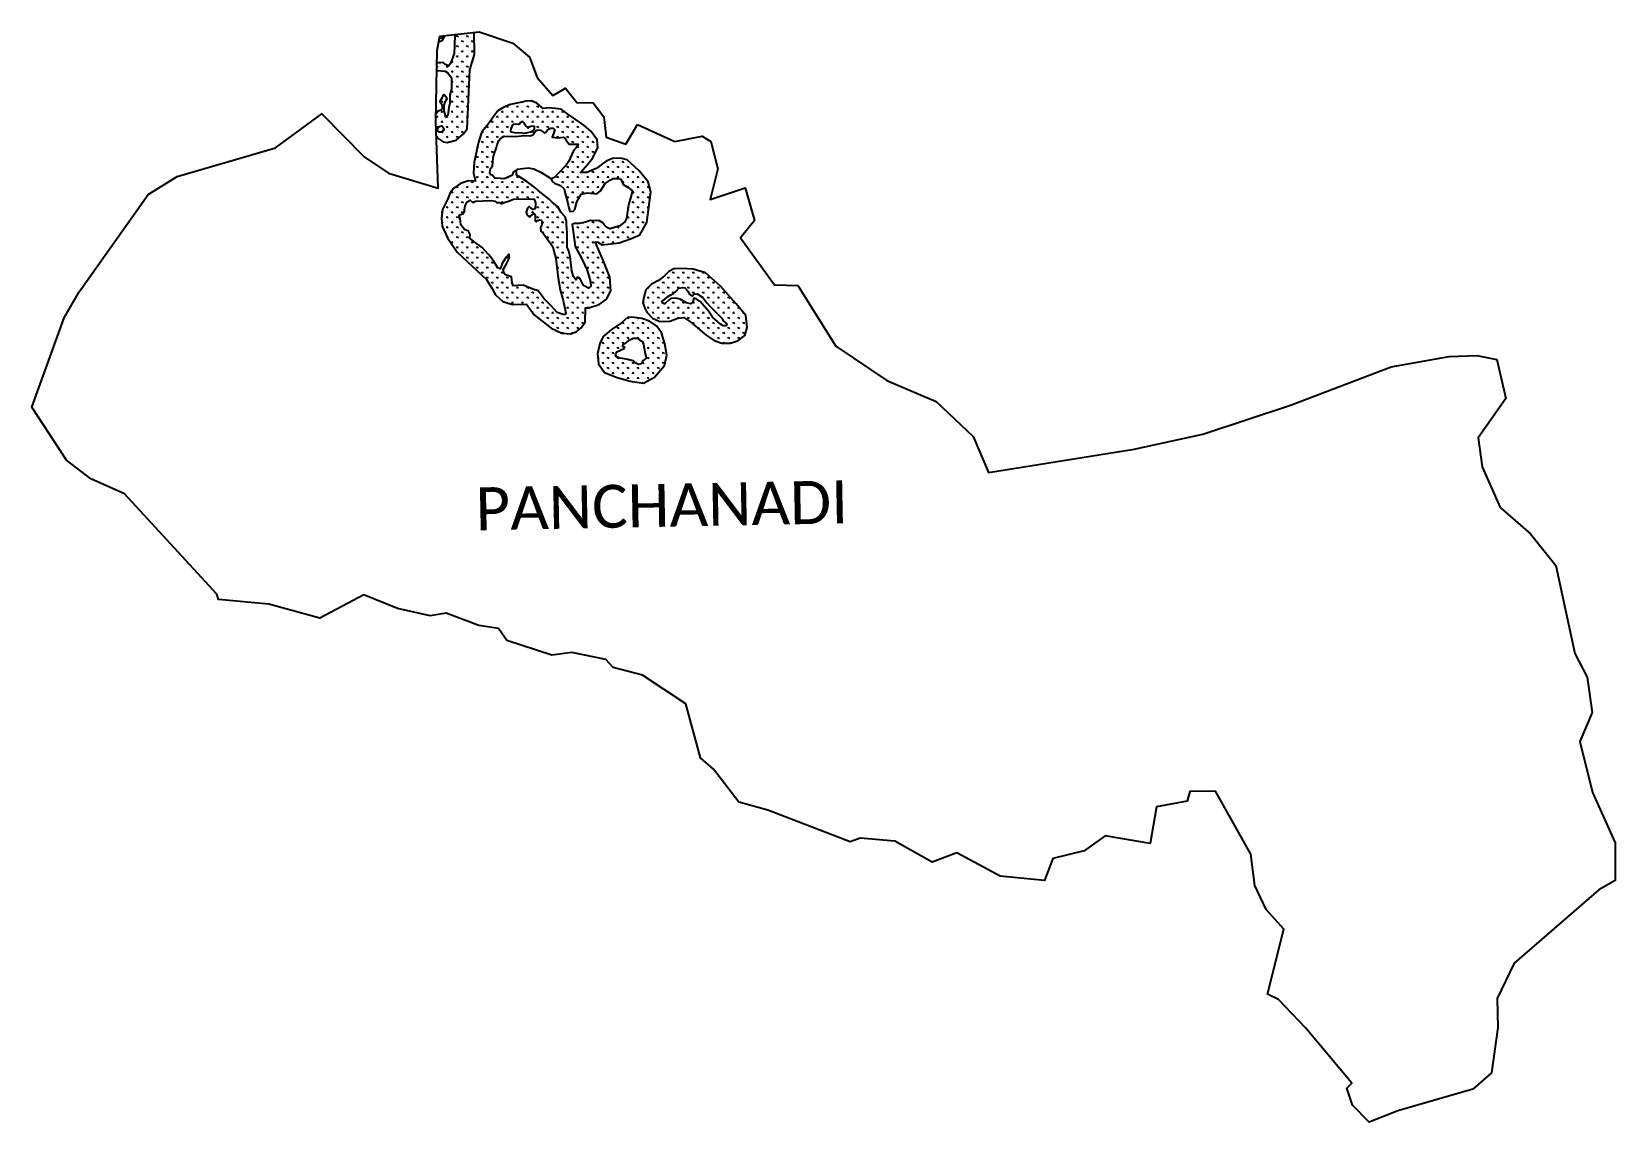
# Model space of a CAD drawing. Header units: metres. Extents: x 301363 to 305374, y 1949282 to 1952044.
import ezdxf

# ---------------------------------------------------------------- set-up
doc = ezdxf.new("R2010")
doc.units = ezdxf.units.M
doc.header["$MEASUREMENT"] = 0
doc.layers.add('MANGROOVE BUFFER ZONE', color=120, linetype='Continuous')
doc.layers.add('VILLAGE NAME', color=250, linetype='Continuous')
doc.styles.get("Standard").update_dxf_attribs({"font": 'simplex.shx'})

msp = doc.modelspace()

# ---------------------------------------------------------------- hatches: boundary and pattern name
at = {"layer": 'MANGROOVE BUFFER ZONE'}
h = msp.add_hatch(dxfattribs=at)
h.set_pattern_fill('GRASS', color=256, scale=18)
h.paths.add_polyline_path([(302468.5, 1951852.5), (302472.9, 1951947.2), (302484.2, 1951985.7), (302483.1, 1952042.3), (302434.6, 1952036.7), (302433.4, 1952009), (302432.6, 1951988.7), (302423.8, 1951963.1), (302419.4, 1951957.5), (302410.1, 1951960.9), (302404.7, 1951965.7), (302397.9, 1951964.8), (302390.5, 1951965), (302389.1, 1951964.9), (302388.7, 1951945.4), (302391.2, 1951945.3), (302409.9, 1951943.8), (302417.2, 1951939.1), (302425.9, 1951926.5), (302426.3, 1951898.8), (302421.8, 1951884.1), (302421.5, 1951862.5), (302419.7, 1951851.3), (302416.7, 1951832.6), (302411.4, 1951826.3), (302407.6, 1951843.7), (302407.2, 1951857.2), (302410.7, 1951867.8), (302413, 1951870.2), (302415.2, 1951874.1), (302409.9, 1951880.6), (302408.1, 1951883.3), (302406.7, 1951885), (302404.2, 1951882), (302401.3, 1951875.1), (302396.8, 1951867.3), (302402.1, 1951858.8), (302402.8, 1951848.5), (302398.8, 1951845.1), (302392.2, 1951842), (302386.5, 1951834.9), (302386.1, 1951817.2), (302387.7, 1951774.1), (302389.9, 1951775.1), (302404.6, 1951765.1), (302414.8, 1951763.4), (302438.3, 1951769), (302456.9, 1951785.3), (302465.7, 1951797.8)])
h.paths.add_polyline_path([(302403.6, 1951803.4), (302406.2, 1951800), (302406.6, 1951795.8), (302404.5, 1951791.5), (302400.3, 1951789.1), (302396.1, 1951789.1), (302391.8, 1951792), (302390.8, 1951796.8), (302390.7, 1951796.9), (302393.7, 1951802.5), (302397.2, 1951804.6), (302401.2, 1951805.3)], flags=16)
h.paths.add_polyline_path([(302797, 1951750.6), (302794.9, 1951769.9), (302779.3, 1951791.8), (302761, 1951807.3), (302717, 1951837.7), (302703.8, 1951847.4), (302673.2, 1951850.6), (302658.5, 1951849.2), (302642.1, 1951862.8), (302628.6, 1951868.4), (302615.3, 1951867.7), (302596.2, 1951863.6), (302575.2, 1951859.4), (302560.5, 1951853.4), (302543.8, 1951842.9), (302533.6, 1951829.9), (302521.7, 1951812.9), (302516.1, 1951805.9), (302503.2, 1951789.7), (302494.5, 1951764.3), (302483.2, 1951713.2), (302482.2, 1951685.2), (302486.7, 1951665.5), (302469.5, 1951666.1), (302449, 1951659.6), (302431.6, 1951647.7), (302422.8, 1951635.8), (302416.3, 1951618.8), (302403.2, 1951593.3), (302400.9, 1951571.7), (302402.8, 1951551), (302415.7, 1951521.5), (302440.5, 1951485.4), (302514.5, 1951416.5), (302528.4, 1951394.4), (302537.4, 1951377.2), (302556.1, 1951360.5), (302580.2, 1951352.4), (302616, 1951353.7), (302635.4, 1951326.9), (302678.6, 1951292.9), (302705.6, 1951280.3), (302727.5, 1951278.3), (302742.2, 1951283.8), (302754.7, 1951293.8), (302764.5, 1951308.1), (302765.9, 1951344.1), (302774.3, 1951344.1), (302800.4, 1951352.4), (302819.1, 1951366.1), (302829.7, 1951387), (302827.2, 1951421.6), (302811.7, 1951461.2), (302789.9, 1951511.6), (302796.9, 1951510.8), (302807.5, 1951503.6), (302850.7, 1951509.2), (302879.2, 1951518.7), (302903.4, 1951529.3), (302921.1, 1951560.8), (302930.8, 1951638.2), (302924.6, 1951663.6), (302901.5, 1951691.6), (302870.7, 1951719.1), (302854.1, 1951723.5), (302834.3, 1951722.6), (302818.1, 1951715.6), (302792.6, 1951696.8), (302768.5, 1951686.8), (302752.8, 1951686.9), (302770.7, 1951707.4), (302783.8, 1951724.4)])
h.paths.add_polyline_path([(302734.3, 1951740), (302723.3, 1951716.1), (302716.5, 1951706), (302695.8, 1951684), (302686.7, 1951674.3), (302678.7, 1951671), (302682, 1951663.3), (302686.7, 1951660.3), (302702, 1951654.1), (302711.6, 1951645.5), (302714.3, 1951633.7), (302719.6, 1951612.4), (302722.2, 1951601), (302726, 1951588.5), (302734.5, 1951589.1), (302738.5, 1951593.5), (302743.2, 1951612.7), (302754.5, 1951632), (302770.6, 1951635.2), (302794.4, 1951633.2), (302803.2, 1951640.7), (302815.5, 1951659.1), (302827.9, 1951667.7), (302835.4, 1951672), (302847.6, 1951672), (302854.8, 1951670.5), (302861, 1951657), (302873.4, 1951649.5), (302884.6, 1951640.8), (302880.4, 1951625.1), (302874.7, 1951605), (302869.4, 1951570.4), (302865.2, 1951561.9), (302852.1, 1951552.2), (302836.8, 1951547.3), (302827.5, 1951544.8), (302819.3, 1951548.1), (302812.7, 1951554.7), (302809.7, 1951559.3), (302800.8, 1951565), (302778.3, 1951565.5), (302767.8, 1951562.5), (302750.2, 1951558.1), (302736.6, 1951557.9), (302731.8, 1951555.8), (302734.1, 1951537.9), (302739.3, 1951499.5), (302750.2, 1951479.1), (302762.9, 1951455), (302764.9, 1951450.1), (302768.1, 1951445.2), (302774.3, 1951425.3), (302777.8, 1951410), (302779.3, 1951399.2), (302773.1, 1951394.2), (302760.7, 1951400.9), (302754.8, 1951412.3), (302749.3, 1951420.6), (302744.7, 1951422.4), (302741, 1951415), (302735, 1951423.7), (302730.6, 1951437.4), (302726.9, 1951474.1), (302723, 1951487.9), (302719, 1951498), (302718.9, 1951535.5), (302717.8, 1951555.7), (302717.2, 1951563.5), (302713.6, 1951575.1), (302704.2, 1951586), (302695.4, 1951599.8), (302681.4, 1951612.2), (302674.5, 1951618.9), (302661.6, 1951628.9), (302646, 1951641.4), (302637, 1951649.1), (302617, 1951664.5), (302600.7, 1951674.6), (302590.8, 1951680.7), (302591, 1951693.9), (302582.3, 1951688.2), (302580.2, 1951680.7), (302563.9, 1951672.5), (302558.6, 1951671.1), (302549.2, 1951672.1), (302536.1, 1951673.1), (302530.5, 1951678.4), (302529.8, 1951680.2), (302525.8, 1951681.5), (302523.5, 1951687.3), (302524.9, 1951697), (302529.8, 1951703), (302531, 1951712), (302532, 1951724.7), (302534.4, 1951733.6), (302540.2, 1951750), (302541.6, 1951756.9), (302545.8, 1951768.4), (302550.7, 1951774.1), (302559.2, 1951779.4), (302575.1, 1951778.3), (302595.8, 1951779.4), (302609.2, 1951781.1), (302626.2, 1951780.3), (302634.1, 1951783.3), (302637.1, 1951789.6), (302640.5, 1951793.3), (302646, 1951795.2), (302651.4, 1951794.2), (302657, 1951790.6), (302660.7, 1951787.7), (302664.2, 1951788.5), (302670.2, 1951796.2), (302677.1, 1951799.6), (302683.3, 1951799.7), (302687.7, 1951795.2), (302686, 1951790.8), (302684.6, 1951784.8), (302680.7, 1951776.7), (302695.6, 1951775.1), (302709.7, 1951776.2), (302713.1, 1951774.8), (302716.9, 1951769.2), (302720.4, 1951763.3), (302724.5, 1951759.2), (302747.1, 1951758.8), (302744.8, 1951752.5)], flags=16)
h.paths.add_polyline_path([(302734.3, 1951740), (302723.3, 1951716.1), (302716.5, 1951706), (302695.8, 1951684), (302686.7, 1951674.3), (302678.7, 1951671), (302667.1, 1951678.6), (302656.1, 1951685.8), (302634.9, 1951695.9), (302621.2, 1951698), (302592.1, 1951694.6), (302582.3, 1951688.2), (302580.2, 1951680.7), (302563.9, 1951672.5), (302558.6, 1951671.1), (302549.2, 1951672.1), (302536.1, 1951673.1), (302530.5, 1951678.4), (302529.8, 1951680.2), (302525.8, 1951681.5), (302523.5, 1951687.3), (302524.9, 1951697), (302529.8, 1951703), (302531, 1951712), (302532, 1951724.7), (302534.4, 1951733.6), (302540.2, 1951750), (302541.6, 1951756.9), (302545.8, 1951768.4), (302550.7, 1951774.1), (302559.2, 1951779.4), (302575.1, 1951778.3), (302595.8, 1951779.4), (302609.2, 1951781.1), (302626.2, 1951780.3), (302634.1, 1951783.3), (302637.1, 1951789.6), (302640.5, 1951793.3), (302646, 1951795.2), (302651.4, 1951794.2), (302657, 1951790.6), (302660.7, 1951787.7), (302664.2, 1951788.5), (302670.2, 1951796.2), (302677.1, 1951799.6), (302683.3, 1951799.7), (302687.7, 1951795.2), (302686, 1951790.8), (302684.6, 1951784.8), (302680.7, 1951776.7), (302695.6, 1951775.1), (302709.7, 1951776.2), (302713.1, 1951774.8), (302716.9, 1951769.2), (302720.4, 1951763.3), (302724.5, 1951759.2), (302747.1, 1951758.8), (302744.8, 1951752.5)], flags=0)
h.paths.add_polyline_path([(302635.2, 1951796.3), (302631.2, 1951792.8), (302629.5, 1951791.2), (302626.5, 1951789.5), (302618.7, 1951787.6), (302610.3, 1951785.5), (302605, 1951786.6), (302586.8, 1951787.2), (302577, 1951789.3), (302576.5, 1951791.8), (302577.1, 1951797.1), (302578.5, 1951801.9), (302581.4, 1951807.4), (302584.2, 1951809.3), (302591.1, 1951810.1), (302596.8, 1951809.1), (302599.4, 1951810.4), (302601.1, 1951813.4), (302605.2, 1951816.4), (302609.4, 1951813.1), (302611.1, 1951810.3), (302613.6, 1951804.9), (302616.6, 1951802.6), (302620.1, 1951799.6), (302621.9, 1951800.9), (302625.2, 1951803.2), (302628.7, 1951805.1), (302635.5, 1951804.2), (302635.8, 1951800.9)], flags=16)
h.paths.add_polyline_path([(302635.5, 1951619.8), (302638.7, 1951610), (302637.8, 1951594.7), (302632.5, 1951593.3), (302627, 1951597.4), (302622.5, 1951600.6), (302618.3, 1951596.5), (302615.2, 1951586.3), (302616.9, 1951581), (302620.4, 1951577.1), (302624.5, 1951574.6), (302628.1, 1951578.6), (302633.6, 1951582.4), (302636.7, 1951582.4), (302637.9, 1951579.7), (302638.1, 1951564.5), (302640.2, 1951562.2), (302644.7, 1951565.4), (302649.4, 1951566.9), (302654.3, 1951566.7), (302655.3, 1951562.2), (302655.1, 1951554.6), (302651.8, 1951547.5), (302652.5, 1951538.1), (302659.8, 1951530.6), (302673.5, 1951512.4), (302682.6, 1951499.2), (302685, 1951488.2), (302690.2, 1951469.7), (302696.2, 1951419.4), (302701.6, 1951390), (302709, 1951363.3), (302715.8, 1951331.1), (302713.9, 1951327.2), (302709, 1951327.2), (302693.4, 1951332.9), (302677.8, 1951350), (302660.9, 1951367.3), (302645.6, 1951387.4), (302631.9, 1951392), (302607.8, 1951402), (302582.5, 1951400.2), (302579.9, 1951407.3), (302577.8, 1951422.5), (302568.3, 1951426), (302562.6, 1951428.2), (302558.5, 1951432.9), (302557.2, 1951441.6), (302565.7, 1951455.7), (302569.3, 1951463.9), (302573.4, 1951470.9), (302571.4, 1951480.1), (302564.7, 1951472.6), (302555.2, 1951458.2), (302549.7, 1951443.3), (302541.6, 1951448.5), (302533.4, 1951461.4), (302525.1, 1951473.4), (302519.8, 1951479.4), (302503.6, 1951497.4), (302483, 1951512), (302472.2, 1951520.7), (302473.2, 1951529.8), (302469.2, 1951538.6), (302459.4, 1951542.5), (302449.8, 1951554.6), (302448.3, 1951570.7), (302445.9, 1951578.6), (302451.3, 1951581.8), (302456.9, 1951582.9), (302459.7, 1951589.8), (302457.5, 1951592.8), (302458.7, 1951592.9), (302461.1, 1951603), (302466.2, 1951613.2), (302473.2, 1951616.6), (302477.3, 1951613.2), (302480.4, 1951610.7), (302483.1, 1951612.6), (302486.6, 1951614.4), (302526.3, 1951616.2), (302536.2, 1951614.6), (302540.5, 1951611.2), (302547.5, 1951610.9), (302551.7, 1951607.8), (302559.1, 1951611.3), (302570.9, 1951614.4), (302583.3, 1951619.3), (302624.2, 1951620.4)], flags=16)
h = msp.add_hatch(dxfattribs=at)
h.set_pattern_fill('GRASS', color=256, scale=18)
h.paths.add_polyline_path([(302966.5, 1951253.2), (302958, 1951281), (302946.1, 1951297.5), (302927.5, 1951310.8), (302907.9, 1951317.5), (302882.9, 1951320.8), (302872.3, 1951319.8), (302856.6, 1951306.6), (302830.1, 1951288.8), (302810.6, 1951271.5), (302801.5, 1951254), (302796.2, 1951227.8), (302798.1, 1951202.3), (302814, 1951180.9), (302845.8, 1951167.6), (302878.9, 1951158.4), (302912.5, 1951153.9), (302940.2, 1951169), (302965.6, 1951198.1), (302971.8, 1951224.3)])
h.paths.add_polyline_path([(302916.3, 1951227.5), (302918, 1951222.5), (302919, 1951216.9), (302910.9, 1951210.1), (302906.6, 1951202.9), (302900.1, 1951201.2), (302893.2, 1951204.2), (302886.7, 1951210.4), (302875.4, 1951212.3), (302872.7, 1951213.1), (302864.6, 1951214.8), (302852.8, 1951217), (302844.1, 1951220.1), (302841.4, 1951224.4), (302841.2, 1951224.7), (302842.7, 1951228.2), (302845.2, 1951232.9), (302854.3, 1951237.3), (302863.2, 1951241.1), (302865.2, 1951244.5), (302859.8, 1951245.7), (302860.2, 1951249.5), (302869.3, 1951256.8), (302876.4, 1951262.2), (302886.5, 1951267.4), (302896.7, 1951267.3), (302903.4, 1951262.7), (302910, 1951259.3), (302912.6, 1951251.8)], flags=16)
h.paths.add_polyline_path([(303147.1, 1951354.7), (303107.3, 1951399.6), (303069.8, 1951432.7), (303038.6, 1951441.9), (303008.6, 1951444.3), (302989.6, 1951443.4), (302976.6, 1951436.7), (302965.3, 1951425.2), (302950.1, 1951413.3), (302932.8, 1951404.6), (302918.3, 1951390), (302913.4, 1951371.1), (302911.1, 1951357), (302915.4, 1951343.3), (302920.5, 1951333.3), (302935.6, 1951318.4), (302954.1, 1951310), (302979, 1951310.6), (302999.7, 1951318.4), (303014.5, 1951319.5), (303032.3, 1951308.2), (303071.1, 1951274.9), (303091.5, 1951261.4), (303111, 1951254.5), (303131.6, 1951254.6), (303151.6, 1951261), (303168.8, 1951274.3), (303175.2, 1951294.6), (303171.4, 1951325.1)])
h.paths.add_polyline_path([(303123.4, 1951303.9), (303121.5, 1951299.1), (303113.8, 1951299), (303107.8, 1951303), (303087.1, 1951320.9), (303077.2, 1951335.5), (303056.1, 1951360.8), (303045.7, 1951366.9), (303040.2, 1951369.2), (303037.6, 1951359.3), (303031.1, 1951354.8), (303021.7, 1951357.3), (303005.5, 1951366.7), (302994.5, 1951369.1), (302981.5, 1951368.3), (302976.8, 1951364.1), (302969.2, 1951357.1), (302966.8, 1951353.6), (302961.8, 1951356.2), (302959.2, 1951360.1), (302959.7, 1951361.5), (302966.5, 1951366.7), (302973, 1951372.1), (302980.2, 1951376.4), (302988.4, 1951380.8), (302994.3, 1951386.1), (303001.6, 1951394.2), (303012.4, 1951396.1), (303017.1, 1951395.4), (303024.7, 1951386.9), (303030.1, 1951377.7), (303035.3, 1951373.9), (303039.8, 1951378.9), (303048.1, 1951379.6), (303062.9, 1951370.6), (303073.1, 1951357), (303082.2, 1951347.2), (303102.7, 1951326.5), (303112.3, 1951316.2), (303113.7, 1951312.5)], flags=16)

# ---------------------------------------------------------------- linework, layer by layer
at = {"color": 3, "flags": 128}
for points in [[(302991.6, 1951765.8), (303061.4, 1951779.4), (303082.6, 1951765.2), (303100.5, 1951696.4), (303081.3, 1951618.7), (303169.6, 1951648.3), (303193.8, 1951565.6), (303158.5, 1951522), (303244.2, 1951402.9), (303303.1, 1951400.8), (303399.5, 1951247.2), (303529.1, 1951159.9), (303653.9, 1951107.4), (303747.4, 1951018.9), (303785.9, 1950927.2), (304154.9, 1950986.1), (304329.2, 1951024.7), (304551, 1951097.8), (304806.1, 1951195.1), (304952.9, 1951221.5), (305023.3, 1951223.7), (305073.9, 1951213.3), (305096.5, 1951115), (305026.3, 1951014.9), (305037, 1950941.8), (305082.1, 1950838.8), (305159.2, 1950772.2), (305222.8, 1950692.2), (305271.1, 1950468.7), (305302.3, 1950408.7), (305315, 1950319.5), (305283.6, 1950246.1), (305316.3, 1950116.6), (305373.5, 1949989.7), (305373.9, 1949893.8), (305331.7, 1949870.4), (305118, 1949684.8), (305074.9, 1949595.1), (305076.6, 1949522), (305059.9, 1949406.7), (305012.7, 1949366), (304822.6, 1949310.7), (304750.1, 1949281.7), (304708, 1949325.4), (304694.1, 1949368.5), (304706.9, 1949381.2), (304589.5, 1949520.8), (304520.8, 1949592.7), (304492.6, 1949606.1), (304534.1, 1949770.8), (304489.6, 1949821), (304460.9, 1949881.8), (304450.7, 1949961), (304361.6, 1950120.3), (304296, 1950119.5), (304289.4, 1950094.8), (304211.8, 1950080.8), (304195.8, 1949987.7), (304081.5, 1950007.2), (304028.7, 1949969), (303949.5, 1949949.6), (303927.9, 1949894.1), (303815.4, 1949905.3), (303706.1, 1949963.8), (303643.4, 1949940.4), (303549.1, 1949993.8), (303460.9, 1950001), (303436.1, 1949991.6), (303227.2, 1950072.4), (303153.7, 1950092.5), (303090, 1950176.3), (303056.9, 1950204.5), (303019.4, 1950341.5), (302910.1, 1950413.7), (302835.2, 1950433.1), (302817.2, 1950453.4), (302730.5, 1950471.4), (302680.5, 1950464.6), (302566.6, 1950501.7), (302545.2, 1950532.3), (302495.1, 1950539.9), (302412.8, 1950571), (302372, 1950564.4), (302289.2, 1950582.8), (302203.9, 1950617.9), (302092.8, 1950558.8), (301963.4, 1950594.1), (301836.3, 1950605.7), (301832, 1950619), (301597.8, 1950872.9), (301512.4, 1950911.3), (301450.6, 1950958.2), (301362.8, 1951093.2), (301445.1, 1951319.1), (301483.4, 1951385), (301658, 1951631.5), (301731.1, 1951676.8), (301980.1, 1951749.5), (302097.5, 1951835.9), (302205, 1951726.7), (302266.7, 1951685), (302392.4, 1951647.5), (302386.1, 1951817.2), (302389.8, 1951996.4), (302396.8, 1952032.3), (302495.8, 1952043.7), (302581.6, 1952014.6), (302623.9, 1951978.8), (302643.3, 1951927.7), (302682.8, 1951881.8), (302714.7, 1951900.5), (302743.3, 1951864.4), (302784.6, 1951863.6), (302811.9, 1951828.4), (302817.6, 1951776.5), (302867.5, 1951759.1), (302897, 1951808.7)], [(302897, 1951808.7), (302991.6, 1951765.8)]]:
    msp.add_lwpolyline(points, dxfattribs=at)
at = {"layer": 'MANGROOVE BUFFER ZONE', "flags": 128}
for points in [[(302387.7, 1951774.1), (302389.9, 1951775.1), (302404.6, 1951765.1), (302414.8, 1951763.4), (302438.3, 1951769), (302456.9, 1951785.3), (302465.7, 1951797.8), (302468.5, 1951852.5), (302472.9, 1951947.2), (302484.2, 1951985.7), (302483.1, 1952042.3)], [(302434.6, 1952036.7), (302433.4, 1952009), (302432.6, 1951988.7), (302423.8, 1951963.1), (302419.4, 1951957.5), (302410.1, 1951960.9), (302404.7, 1951965.7), (302397.9, 1951964.8), (302390.5, 1951965), (302389.1, 1951964.9)], [(302394.1, 1952018.6), (302395, 1952018.5), (302398, 1952019.4), (302400, 1952020.5), (302403.3, 1952022.4), (302408.1, 1952031.2), (302409.7, 1952033.8)], [(302403.9, 1952033.1), (302400.6, 1952026.9), (302397.4, 1952026.1), (302395.6, 1952026)], [(302388.7, 1951945.4), (302391.2, 1951945.3), (302409.9, 1951943.8), (302417.2, 1951939.1), (302425.9, 1951926.5), (302426.3, 1951898.8), (302421.8, 1951884.1), (302421.5, 1951862.5), (302419.7, 1951851.3), (302416.7, 1951832.6), (302411.4, 1951826.3), (302407.6, 1951843.7), (302407.2, 1951857.2), (302410.7, 1951867.8), (302413, 1951870.2), (302415.2, 1951874.1), (302409.9, 1951880.6), (302408.1, 1951883.3), (302406.7, 1951885), (302404.2, 1951882), (302401.3, 1951875.1), (302396.8, 1951867.3), (302402.1, 1951858.8), (302402.8, 1951848.5), (302398.8, 1951845.1), (302392.2, 1951842), (302386.5, 1951834.9)]]:
    msp.add_lwpolyline(points, dxfattribs=at)
for points in [[(302924.6, 1951663.6), (302901.5, 1951691.6), (302870.7, 1951719.1), (302854.1, 1951723.5), (302834.3, 1951722.6), (302818.1, 1951715.6), (302792.6, 1951696.8), (302768.5, 1951686.8), (302752.8, 1951686.9), (302770.7, 1951707.4), (302783.8, 1951724.4), (302797, 1951750.6), (302794.9, 1951769.9), (302779.3, 1951791.8), (302761, 1951807.3), (302717, 1951837.7), (302703.8, 1951847.4), (302673.2, 1951850.6), (302658.5, 1951849.2), (302642.1, 1951862.8), (302628.6, 1951868.4), (302615.3, 1951867.7), (302596.2, 1951863.6), (302575.2, 1951859.4), (302560.5, 1951853.4), (302543.8, 1951842.9), (302533.6, 1951829.9), (302521.7, 1951812.9), (302516.1, 1951805.9), (302503.2, 1951789.7), (302494.5, 1951764.3), (302483.2, 1951713.2), (302482.2, 1951685.2), (302486.7, 1951665.5), (302469.5, 1951666.1), (302449, 1951659.6), (302431.6, 1951647.7), (302422.8, 1951635.8), (302416.3, 1951618.8), (302403.2, 1951593.3), (302400.9, 1951571.7), (302402.8, 1951551), (302415.7, 1951521.5), (302440.5, 1951485.4), (302514.5, 1951416.5), (302528.4, 1951394.4), (302537.4, 1951377.2), (302556.1, 1951360.5), (302580.2, 1951352.4), (302616, 1951353.7), (302635.4, 1951326.9), (302678.6, 1951292.9), (302705.6, 1951280.3), (302727.5, 1951278.3), (302742.2, 1951283.8), (302754.7, 1951293.8), (302764.5, 1951308.1), (302765.9, 1951344.1), (302774.3, 1951344.1), (302800.4, 1951352.4), (302819.1, 1951366.1), (302829.7, 1951387), (302827.2, 1951421.6), (302811.7, 1951461.2), (302789.9, 1951511.6), (302796.9, 1951510.8), (302807.5, 1951503.6), (302850.7, 1951509.2), (302879.2, 1951518.7), (302903.4, 1951529.3), (302921.1, 1951560.8), (302930.8, 1951638.2)], [(302397.2, 1951804.6), (302401.2, 1951805.3), (302403.6, 1951803.4), (302406.2, 1951800), (302406.6, 1951795.8), (302404.5, 1951791.5), (302400.3, 1951789.1), (302396.1, 1951789.1), (302391.8, 1951792), (302390.8, 1951796.8), (302390.7, 1951796.9), (302393.7, 1951802.5)], [(302525.8, 1951681.5), (302523.5, 1951687.3), (302524.9, 1951697), (302529.8, 1951703), (302531, 1951712), (302532, 1951724.7), (302534.4, 1951733.6), (302540.2, 1951750), (302541.6, 1951756.9), (302545.8, 1951768.4), (302550.7, 1951774.1), (302559.2, 1951779.4), (302575.1, 1951778.3), (302595.8, 1951779.4), (302609.2, 1951781.1), (302626.2, 1951780.3), (302634.1, 1951783.3), (302637.1, 1951789.6), (302640.5, 1951793.3), (302646, 1951795.2), (302651.4, 1951794.2), (302657, 1951790.6), (302660.7, 1951787.7), (302664.2, 1951788.5), (302670.2, 1951796.2), (302677.1, 1951799.6), (302683.3, 1951799.7), (302687.7, 1951795.2), (302686, 1951790.8), (302684.6, 1951784.8), (302680.7, 1951776.7), (302695.6, 1951775.1), (302709.7, 1951776.2), (302713.1, 1951774.8), (302716.9, 1951769.2), (302720.4, 1951763.3), (302724.5, 1951759.2), (302747.1, 1951758.8), (302744.8, 1951752.5), (302734.3, 1951740), (302723.3, 1951716.1), (302716.5, 1951706), (302695.8, 1951684), (302686.7, 1951674.3), (302678.7, 1951671), (302667.1, 1951678.6), (302656.1, 1951685.8), (302634.9, 1951695.9), (302621.2, 1951698), (302592.1, 1951694.6), (302582.3, 1951688.2), (302580.2, 1951680.7), (302563.9, 1951672.5), (302558.6, 1951671.1), (302549.2, 1951672.1), (302536.1, 1951673.1), (302530.5, 1951678.4), (302529.8, 1951680.2)], [(302525.8, 1951681.5), (302523.5, 1951687.3), (302524.9, 1951697), (302529.8, 1951703), (302531, 1951712), (302532, 1951724.7), (302534.4, 1951733.6), (302540.2, 1951750), (302541.6, 1951756.9), (302545.8, 1951768.4), (302550.7, 1951774.1), (302559.2, 1951779.4), (302575.1, 1951778.3), (302595.8, 1951779.4), (302609.2, 1951781.1), (302626.2, 1951780.3), (302634.1, 1951783.3), (302637.1, 1951789.6), (302640.5, 1951793.3), (302646, 1951795.2), (302651.4, 1951794.2), (302657, 1951790.6), (302660.7, 1951787.7), (302664.2, 1951788.5), (302670.2, 1951796.2), (302677.1, 1951799.6), (302683.3, 1951799.7), (302687.7, 1951795.2), (302686, 1951790.8), (302684.6, 1951784.8), (302680.7, 1951776.7), (302695.6, 1951775.1), (302709.7, 1951776.2), (302713.1, 1951774.8), (302716.9, 1951769.2), (302720.4, 1951763.3), (302724.5, 1951759.2), (302747.1, 1951758.8), (302744.8, 1951752.5), (302734.3, 1951740), (302723.3, 1951716.1), (302716.5, 1951706), (302695.8, 1951684), (302686.7, 1951674.3), (302678.7, 1951671), (302682, 1951663.3), (302686.7, 1951660.3), (302702, 1951654.1), (302711.6, 1951645.5), (302714.3, 1951633.7), (302719.6, 1951612.4), (302722.2, 1951601), (302726, 1951588.5), (302734.5, 1951589.1), (302738.5, 1951593.5), (302743.2, 1951612.7), (302754.5, 1951632), (302770.6, 1951635.2), (302794.4, 1951633.2), (302803.2, 1951640.7), (302815.5, 1951659.1), (302827.9, 1951667.7), (302835.4, 1951672), (302847.6, 1951672), (302854.8, 1951670.5), (302861, 1951657), (302873.4, 1951649.5), (302884.6, 1951640.8), (302880.4, 1951625.1), (302874.7, 1951605), (302869.4, 1951570.4), (302865.2, 1951561.9), (302852.1, 1951552.2), (302836.8, 1951547.3), (302827.5, 1951544.8), (302819.3, 1951548.1), (302812.7, 1951554.7), (302809.7, 1951559.3), (302800.8, 1951565), (302778.3, 1951565.5), (302767.8, 1951562.5), (302750.2, 1951558.1), (302736.6, 1951557.9), (302731.8, 1951555.8), (302734.1, 1951537.9), (302739.3, 1951499.5), (302750.2, 1951479.1), (302762.9, 1951455), (302764.9, 1951450.1), (302768.1, 1951445.2), (302774.3, 1951425.3), (302777.8, 1951410), (302779.3, 1951399.2), (302773.1, 1951394.2), (302760.7, 1951400.9), (302754.8, 1951412.3), (302749.3, 1951420.6), (302744.7, 1951422.4), (302741, 1951415), (302735, 1951423.7), (302730.6, 1951437.4), (302726.9, 1951474.1), (302723, 1951487.9), (302719, 1951498), (302718.9, 1951535.5), (302717.8, 1951555.7), (302717.2, 1951563.5), (302713.6, 1951575.1), (302704.2, 1951586), (302695.4, 1951599.8), (302681.4, 1951612.2), (302674.5, 1951618.9), (302661.6, 1951628.9), (302646, 1951641.4), (302637, 1951649.1), (302617, 1951664.5), (302600.7, 1951674.6), (302590.8, 1951680.7), (302591, 1951693.9), (302582.3, 1951688.2), (302580.2, 1951680.7), (302563.9, 1951672.5), (302558.6, 1951671.1), (302549.2, 1951672.1), (302536.1, 1951673.1), (302530.5, 1951678.4), (302529.8, 1951680.2)], [(302577, 1951789.3), (302576.5, 1951791.8), (302577.1, 1951797.1), (302578.5, 1951801.9), (302581.4, 1951807.4), (302584.2, 1951809.3), (302591.1, 1951810.1), (302596.8, 1951809.1), (302599.4, 1951810.4), (302601.1, 1951813.4), (302605.2, 1951816.4), (302609.4, 1951813.1), (302611.1, 1951810.3), (302613.6, 1951804.9), (302616.6, 1951802.6), (302620.1, 1951799.6), (302621.9, 1951800.9), (302625.2, 1951803.2), (302628.7, 1951805.1), (302635.5, 1951804.2), (302635.8, 1951800.9), (302635.2, 1951796.3), (302631.2, 1951792.8), (302629.5, 1951791.2), (302626.5, 1951789.5), (302618.7, 1951787.6), (302610.3, 1951785.5), (302605, 1951786.6), (302586.8, 1951787.2)], [(302526.3, 1951616.2), (302536.2, 1951614.6), (302540.5, 1951611.2), (302547.5, 1951610.9), (302551.7, 1951607.8), (302559.1, 1951611.3), (302570.9, 1951614.4), (302583.3, 1951619.3), (302624.2, 1951620.4), (302635.5, 1951619.8), (302638.7, 1951610), (302637.8, 1951594.7), (302632.5, 1951593.3), (302627, 1951597.4), (302622.5, 1951600.6), (302618.3, 1951596.5), (302615.2, 1951586.3), (302616.9, 1951581), (302620.4, 1951577.1), (302624.5, 1951574.6), (302628.1, 1951578.6), (302633.6, 1951582.4), (302636.7, 1951582.4), (302637.9, 1951579.7), (302638.1, 1951564.5), (302640.2, 1951562.2), (302644.7, 1951565.4), (302649.4, 1951566.9), (302654.3, 1951566.7), (302655.3, 1951562.2), (302655.1, 1951554.6), (302651.8, 1951547.5), (302652.5, 1951538.1), (302659.8, 1951530.6), (302673.5, 1951512.4), (302682.6, 1951499.2), (302685, 1951488.2), (302690.2, 1951469.7), (302696.2, 1951419.4), (302701.6, 1951390), (302709, 1951363.3), (302715.8, 1951331.1), (302713.9, 1951327.2), (302709, 1951327.2), (302693.4, 1951332.9), (302677.8, 1951350), (302660.9, 1951367.3), (302645.6, 1951387.4), (302631.9, 1951392), (302607.8, 1951402), (302582.5, 1951400.2), (302579.9, 1951407.3), (302577.8, 1951422.5), (302568.3, 1951426), (302562.6, 1951428.2), (302558.5, 1951432.9), (302557.2, 1951441.6), (302565.7, 1951455.7), (302569.3, 1951463.9), (302573.4, 1951470.9), (302571.4, 1951480.1), (302564.7, 1951472.6), (302555.2, 1951458.2), (302549.7, 1951443.3), (302541.6, 1951448.5), (302533.4, 1951461.4), (302525.1, 1951473.4), (302519.8, 1951479.4), (302503.6, 1951497.4), (302483, 1951512), (302472.2, 1951520.7), (302473.2, 1951529.8), (302469.2, 1951538.6), (302459.4, 1951542.5), (302449.8, 1951554.6), (302448.3, 1951570.7), (302445.9, 1951578.6), (302451.3, 1951581.8), (302456.9, 1951582.9), (302459.7, 1951589.8), (302457.5, 1951592.8), (302458.7, 1951592.9), (302461.1, 1951603), (302466.2, 1951613.2), (302473.2, 1951616.6), (302477.3, 1951613.2), (302480.4, 1951610.7), (302483.1, 1951612.6), (302486.6, 1951614.4)], [(303147.1, 1951354.7), (303107.3, 1951399.6), (303069.8, 1951432.7), (303038.6, 1951441.9), (303008.6, 1951444.3), (302989.6, 1951443.4), (302976.6, 1951436.7), (302965.3, 1951425.2), (302950.1, 1951413.3), (302932.8, 1951404.6), (302918.3, 1951390), (302913.4, 1951371.1), (302911.1, 1951357), (302915.4, 1951343.3), (302920.5, 1951333.3), (302935.6, 1951318.4), (302954.1, 1951310), (302979, 1951310.6), (302999.7, 1951318.4), (303014.5, 1951319.5), (303032.3, 1951308.2), (303071.1, 1951274.9), (303091.5, 1951261.4), (303111, 1951254.5), (303131.6, 1951254.6), (303151.6, 1951261), (303168.8, 1951274.3), (303175.2, 1951294.6), (303171.4, 1951325.1)], [(302966.8, 1951353.6), (302961.8, 1951356.2), (302959.2, 1951360.1), (302959.7, 1951361.5), (302966.5, 1951366.7), (302973, 1951372.1), (302980.2, 1951376.4), (302988.4, 1951380.8), (302994.3, 1951386.1), (303001.6, 1951394.2), (303012.4, 1951396.1), (303017.1, 1951395.4), (303024.7, 1951386.9), (303030.1, 1951377.7), (303035.3, 1951373.9), (303039.8, 1951378.9), (303048.1, 1951379.6), (303062.9, 1951370.6), (303073.1, 1951357), (303082.2, 1951347.2), (303102.7, 1951326.5), (303112.3, 1951316.2), (303113.7, 1951312.5), (303123.4, 1951303.9), (303121.5, 1951299.1), (303113.8, 1951299), (303107.8, 1951303), (303087.1, 1951320.9), (303077.2, 1951335.5), (303056.1, 1951360.8), (303045.7, 1951366.9), (303040.2, 1951369.2), (303037.6, 1951359.3), (303031.1, 1951354.8), (303021.7, 1951357.3), (303005.5, 1951366.7), (302994.5, 1951369.1), (302981.5, 1951368.3), (302976.8, 1951364.1), (302969.2, 1951357.1)], [(302958, 1951281), (302946.1, 1951297.5), (302927.5, 1951310.8), (302907.9, 1951317.5), (302882.9, 1951320.8), (302872.3, 1951319.8), (302856.6, 1951306.6), (302830.1, 1951288.8), (302810.6, 1951271.5), (302801.5, 1951254), (302796.2, 1951227.8), (302798.1, 1951202.3), (302814, 1951180.9), (302845.8, 1951167.6), (302878.9, 1951158.4), (302912.5, 1951153.9), (302940.2, 1951169), (302965.6, 1951198.1), (302971.8, 1951224.3), (302966.5, 1951253.2)], [(302896.7, 1951267.3), (302903.4, 1951262.7), (302910, 1951259.3), (302912.6, 1951251.8), (302916.3, 1951227.5), (302918, 1951222.5), (302919, 1951216.9), (302910.9, 1951210.1), (302906.6, 1951202.9), (302900.1, 1951201.2), (302893.2, 1951204.2), (302886.7, 1951210.4), (302875.4, 1951212.3), (302872.7, 1951213.1), (302864.6, 1951214.8), (302852.8, 1951217), (302844.1, 1951220.1), (302841.4, 1951224.4), (302841.2, 1951224.7), (302842.7, 1951228.2), (302845.2, 1951232.9), (302854.3, 1951237.3), (302863.2, 1951241.1), (302865.2, 1951244.5), (302859.8, 1951245.7), (302860.2, 1951249.5), (302869.3, 1951256.8), (302876.4, 1951262.2), (302886.5, 1951267.4)]]:
    msp.add_lwpolyline(points, close=True, dxfattribs=at)

# ---------------------------------------------------------------- texts
at = {"layer": 'VILLAGE NAME', "insert": (302485.9, 1950889.4), "char_height": 108.748, "attachment_point": 1, "rotation": 1.1028}
msp.add_mtext_dynamic_manual_height_columns('{\\fCalibri|b0|i0|c0|p34;PANCHANADI}', width=1571.314, gutter_width=543.7, heights=[0], dxfattribs=at)

doc.saveas('drawing.dxf')
